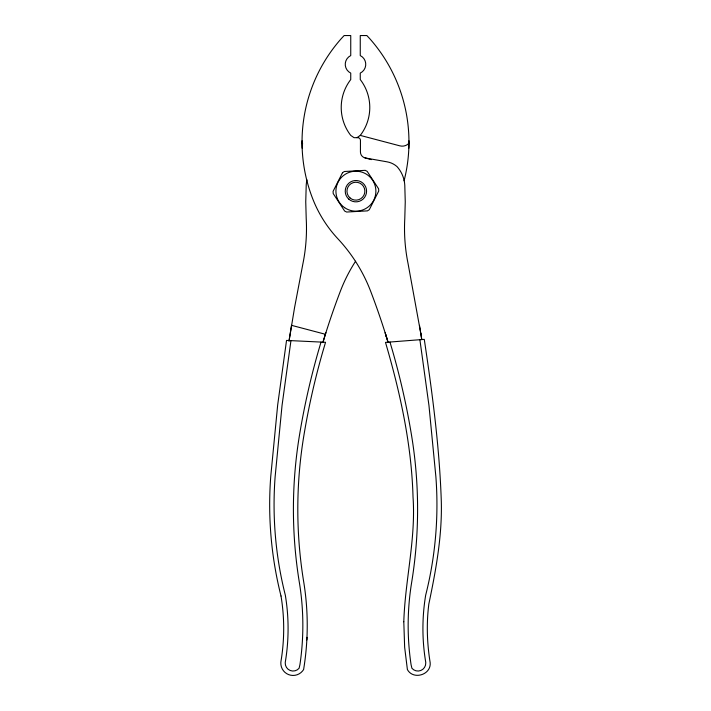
<?xml version="1.0" encoding="UTF-8"?>
<svg xmlns="http://www.w3.org/2000/svg" width="711" height="711" viewBox="0 0 711 711"><rect width="100%" height="100%" fill="white"/><g stroke="black" fill="none" stroke-linecap="round" stroke-linejoin="round"><path stroke-width="1.07" d="M408.834 148.208L408.949 140.769M289.048 341.004L294.55 307.667L302.93 263.621A176.515 176.515 0 0 0 306.21 218.481L305.748 201.871L306.21 185.251A30.395 30.395 0 0 1 306.992 179.883M306.841 639.971L307.01 637.323M290.95 340.64L282.045 405.448L275.13 476.761A369.213 369.213 0 0 0 285.315 595.134A203.497 203.497 0 0 1 285.342 661.843L285.235 662.83A7.865 7.865 0 0 0 299.082 668.278L299.918 664.723A265.941 265.941 0 0 0 299.358 582.496A454.409 454.409 0 0 1 299.358 435.95A742.026 742.026 0 0 1 318.661 350.141L321.017 342.08M289.013 340.96L291.519 325.336L325.407 334.277L325.905 332.659M323.247 341.289L324.047 338.649A740.133 740.133 0 0 1 340.356 291.226A161.175 161.175 0 0 1 355.589 261.23M322.865 342.578L325.407 334.277M356.966 137.676L360.264 135.401L399.92 145.862A9.172 9.172 0 0 0 408.914 143.302M364.93 157.886L371.338 159.619M385.593 334.277L388.019 342.187L385.095 332.659A740.133 740.133 0 0 0 370.644 291.226A161.175 161.175 0 0 0 337.885 238.78A125.269 125.269 0 0 1 312.787 198.964A155.967 155.967 0 0 1 341.173 38.75L344.142 35.55L350.745 35.55L350.745 55.582A9.723 9.723 0 0 0 350.745 73.1L350.736 79.57A45.708 45.708 0 0 0 350.736 135.401L354.034 137.676L357.784 137.676A2.666 2.666 0 0 1 360.45 140.494L360.433 151.95A6.088 6.088 0 0 0 365.276 157.966L387.113 161.841A20.441 20.441 0 0 1 396.987 166.57A30.395 30.395 0 0 1 404.79 185.251L405.252 201.871L404.79 218.481A176.515 176.515 0 0 0 408.07 263.621L420.921 334.188M385.122 332.748L386.98 338.738M389.966 342.035L392.339 350.141A742.026 742.026 0 0 1 411.642 435.95A454.409 454.409 0 0 1 411.642 582.496A265.941 265.941 0 0 0 411.082 664.723L411.918 668.278A7.865 7.865 0 0 0 425.765 662.83L425.667 661.843A203.497 203.497 0 0 1 425.685 595.134A369.213 369.213 0 0 0 435.879 476.761L428.955 405.448L419.89 339.716M281.005 596.005L279.841 591.232A373.453 373.453 0 0 1 270.749 476.432L277.681 404.932L286.533 340.427L325.54 342.293L322.883 351.358A737.609 737.609 0 0 0 303.695 436.652A450.072 450.072 0 0 0 303.695 581.811A270.287 270.287 0 0 1 304.255 665.372L303.606 669.584L302.442 671.122A12.265 12.265 0 0 1 280.836 662.625L280.978 661.266A199.089 199.089 0 0 0 281.014 596.005M419.481 325.336L421.765 339.574M420.832 333.601L421.774 339.574M302.051 140.769L302.166 148.208M404.079 180.763A155.967 155.967 0 0 0 369.827 38.75L366.858 35.55L360.255 35.55L360.255 55.582A9.723 9.723 0 0 1 360.255 73.1L360.264 79.57A45.708 45.708 0 0 1 360.264 135.401M302.682 143.871A9.172 9.172 0 0 1 302.086 143.302M403.795 621.743L404.648 647.259L407.394 669.584C413.242 680.347 431.39 674.828 430.164 662.625C427.009 643.277 426.36 623.494 428.831 604.03C435.87 570.329 442.206 536.165 441.309 501.539C439.522 447.183 432.315 393.121 424.28 339.378L385.486 342.382C400.222 392.703 411.589 444.499 413.029 497.078C415.944 539.036 405.119 580.052 403.795 621.743M342.498 172.72L333.086 191.348L333.21 193.57L344.639 211.034L346.621 212.038L367.463 210.874L369.32 209.656L378.732 191.019L378.608 188.806L367.178 171.342L365.196 170.338L344.355 171.502L342.498 172.72M344.639 207.692A19.988 19.988 0 0 0 375.835 192.681A19.988 19.988 0 0 0 347.244 173.173A19.988 19.988 0 0 0 344.639 207.692M348.799 199.142A10.665 10.665 0 0 0 366.352 193.365A10.665 10.665 0 0 0 352.576 181.047A10.665 10.665 0 0 0 348.799 199.142M349.936 197.862A8.959 8.959 0 0 0 364.681 193.019A8.959 8.959 0 0 0 353.109 182.674A8.959 8.959 0 0 0 349.936 197.862"/></g></svg>
